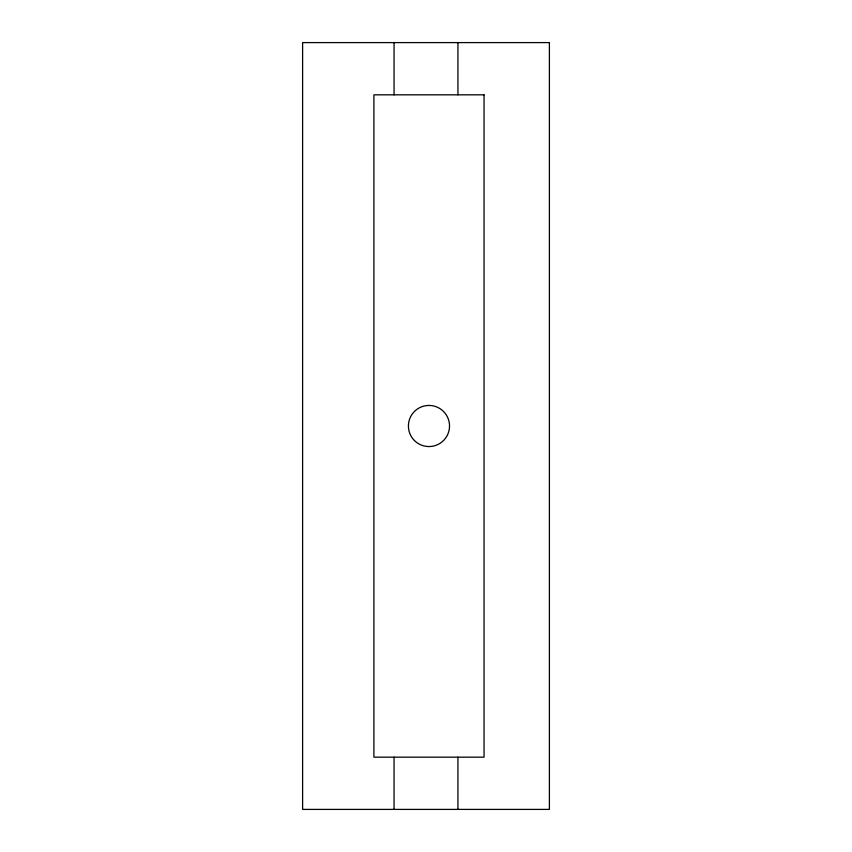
<?xml version="1.0" encoding="UTF-8"?>
<svg xmlns="http://www.w3.org/2000/svg" width="852" height="852" viewBox="0 0 852 852"><rect width="100%" height="100%" fill="white"/><g stroke="black" fill="none" stroke-linecap="round" stroke-linejoin="round"><path stroke-width="1.28" d="M457.939 42.6L457.939 94.828M457.939 757.172L457.939 809.4M394.061 42.6L394.061 94.828M394.061 757.172L394.061 809.4M549.391 42.6L302.609 42.6L302.609 809.4L549.391 809.4L549.391 42.6M484.053 94.828L373.9 94.828L373.9 757.172L484.053 757.172L484.053 94.828M414.434 440.537A20.565 20.565 0 0 0 448.834 431.325A20.565 20.565 0 0 0 423.657 406.138A20.565 20.565 0 0 0 414.434 440.537"/></g></svg>
